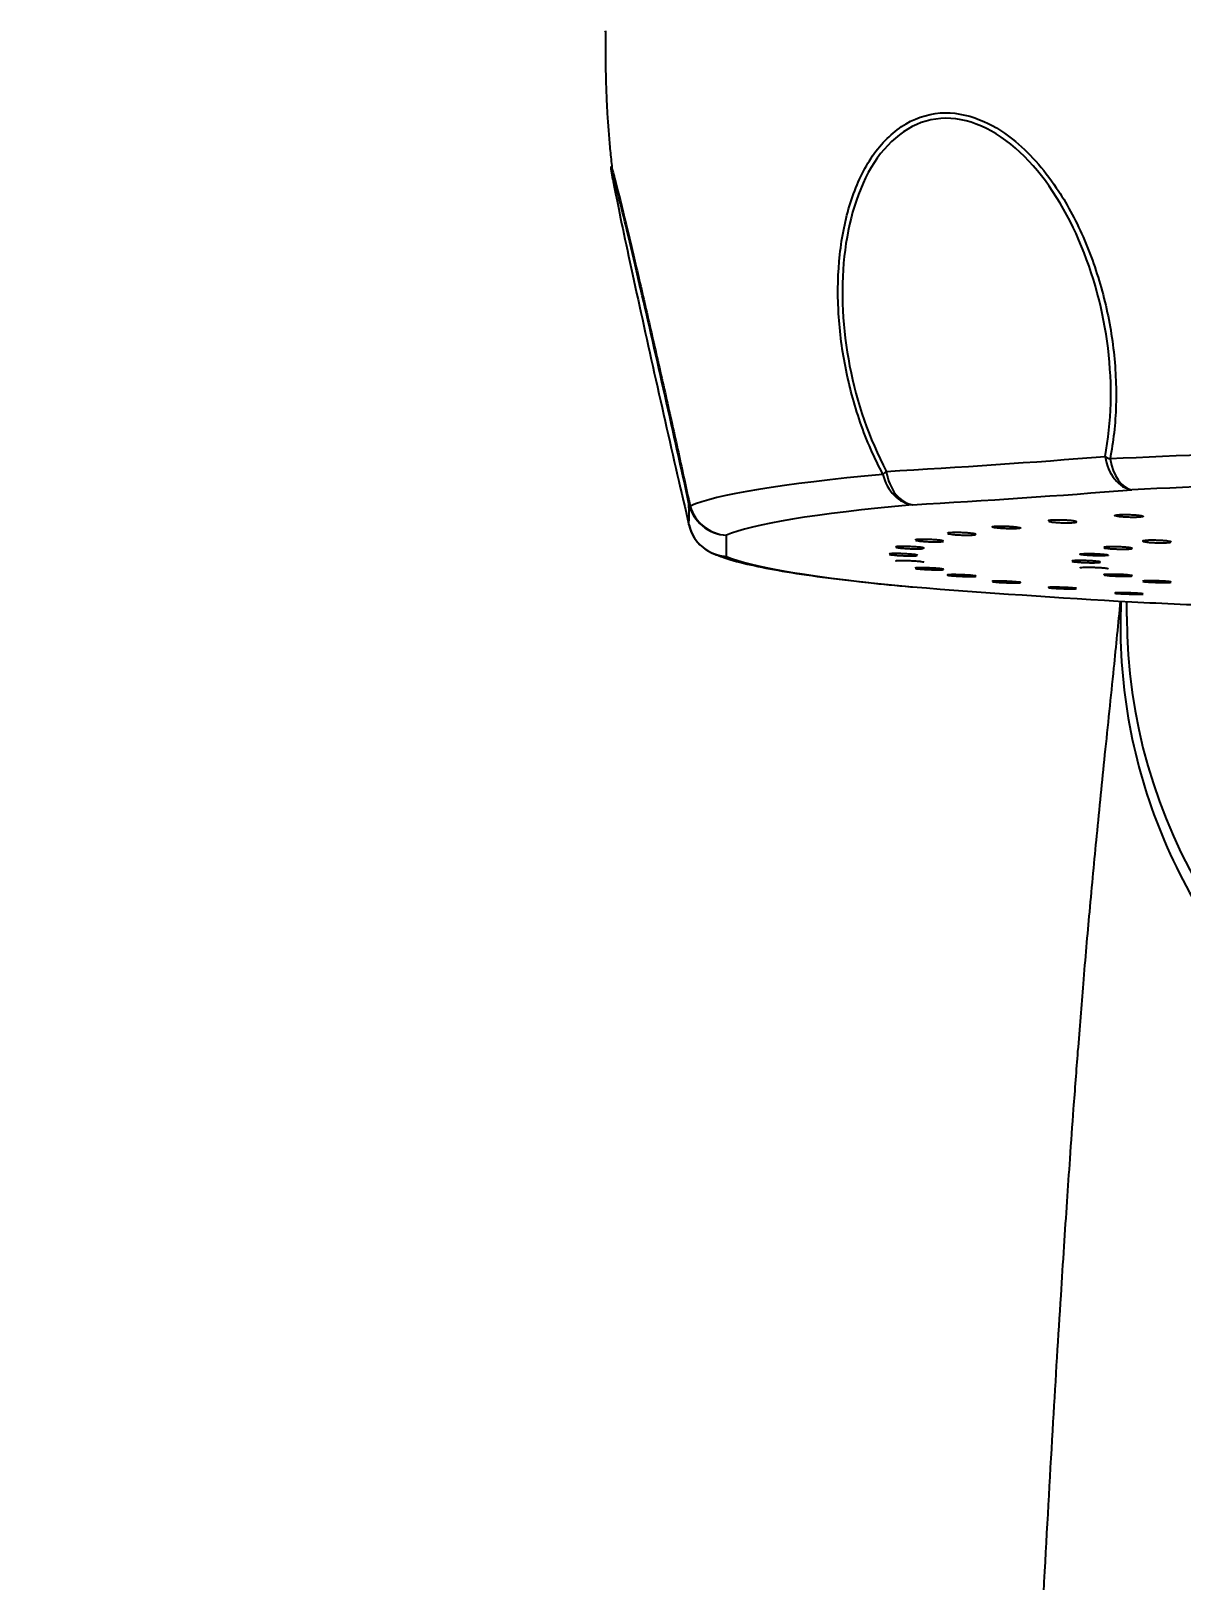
# Model space of a CAD drawing. Extents: x 0 to 1128, y 0 to 827.
# Drawn here: x 206.19 to 234.49, y 542.89 to 581.02 of the extents above; entities that cross this region are included whole.
import ezdxf

# ---------------------------------------------------------------- set-up
doc = ezdxf.new("R2010")
doc.units = 0
doc.header["$LTSCALE"] = 10
doc.header["$MEASUREMENT"] = 0
doc.header["$PDMODE"] = 3
doc.header["$PDSIZE"] = -10
doc.layers.get('0').update_dxf_attribs({"linetype": 'CONTINUOUS'})
doc.layers.get('DEFPOINTS').update_dxf_attribs({"linetype": 'CONTINUOUS'})
doc.layers.add('1', color=7, linetype='CONTINUOUS')
doc.styles.add('Daelim Dimension', font='')
doc.styles.get('Daelim Dimension').set_extended_font_data('나눔고딕')
doc.dimstyles.new('DEFAULT', dxfattribs={"dimscale": 2, "dimtxt": 2, "dimasz": 2, "dimexe": 0, "dimexo": 2, "dimgap": 1, "dimtad": 1, "dimdec": 0, "dimzin": 9, "dimdsep": 46, "dimtxsty": 'Daelim Dimension', "dimcen": 0.5, "dimclrd": 5, "dimclre": 5, "dimclrt": 256, "dimadec": 1, "dimazin": 0, "dimtfac": 1, "dimtdec": 0, "dimtix": 1, "dimtmove": 0, "dimatfit": 3, "dimfxl": 1, "dimtolj": 1, "dimtzin": 1, "dimlwd": 9, "dimlwe": 9, "dimarcsym": 0})

# ---------------------------------------------------------------- blocks, each defined once
blk = doc.blocks.new('*D1')
at = {"color": 5, "lineweight": 9, "ltscale": 0.5, "transparency": 16777216}
for p, q in [((244.205, 625.261), (150.64, 625.261)), ((150.64, 621.261), (150.64, 342.467)), ((217.481, 338.467), (150.64, 338.467))]:
    blk.add_line(p, q, dxfattribs=at)
at = {"color": 5, "ltscale": 0.5, "transparency": 16777216}
for points in [[(149.974, 621.261), (151.307, 621.261), (150.64, 625.261)], [(149.974, 342.467), (151.307, 342.467), (150.64, 338.467)]]:
    blk.add_solid(points, dxfattribs=at)
at = {"layer": 'DEFPOINTS', "color": 0, "ltscale": 0.5, "transparency": 16777216}
for p in [(248.205, 625.261), (150.64, 338.467), (221.481, 338.467)]:
    blk.add_point(p, dxfattribs=at)
at = {"color": 7, "ltscale": 0.5, "transparency": 16777216, "insert": (143.514, 481.864), "char_height": 10, "attachment_point": 5, "rotation": 90, "style": 'Daelim Dimension'}
blk.add_mtext('\\A1;287', dxfattribs=at)

msp = doc.modelspace()

# ---------------------------------------------------------------- linework, layer by layer
at = {"layer": '1', "color": 7, "linetype": 'Continuous'}
for p, q in [((227.311, 568.145), (227.309, 568.143)), ((231.811, 567.972), (231.809, 567.97))]:
    msp.add_line(p, q, dxfattribs=at)
for centre, start, end in [((223.359, 569.084), 193.1495, 246.1051), ((227.931, 568.334), 264.7046, 265.4806)]:
    msp.add_arc(centre, 1, start, end, dxfattribs=at)
for centre, major_axis, ratio, start_param, end_param in [((248.159, 581.022), (27.849, 0), 0.068015, 3.142083, 3.147483), ((157.885, 1027.065), (112.347, -450.386), 0.703193, 6.150183, 6.166587), ((233.315, 570.719), (0.982, -0.19), 0.392732, 4.012057, 4.175036), ((233.315, 570.719), (-0.079, 0.997), 0.706171, 1.687884, 2.9859), ((248.159, 569.057), (-26.048, 0), 0.068015, 4.864721, 5.345455), ((227.931, 570.353), (-0.885, -0.466), 0.234157, 5.474614, 5.637592), ((227.931, 570.353), (0.056, -0.998), 0.70472, 4.845677, 6.143692), ((233.315, 570.719), (-0.05, 0.999), 0.590249, 1.777466, 3.005157), ((248.159, 569.057), (-26.048, 0), 0.068015, 5.650119, 6.130853), ((227.931, 570.353), (-0.092, 0.996), 0.80435, 1.747099, 2.97479), ((248.159, 568.347), (25.142, 0), 0.068015, 1.723128, 2.203862), ((223.359, 569.602), (0.977, 0.213), 0.38383, 3.157762, 3.32074), ((223.359, 569.602), (-1, -0.024), 0.997106, 0.197689, 1.495705), ((120.492, 1020.925), (101.67, -452.915), 0.01493, 0.05821, 0.074615), ((248.159, 568.347), (25.142, 0), 0.068015, 2.508527, 2.989261), ((158.389, 1027.191), (-112.58, 451.32), 0.703193, 3.00859, 3.024994), ((223.359, 569.602), (-0.405, 0.914), 0.986131, 1.439581, 2.667273), ((223.359, 569.084), (1, -0.03), 0.998195, 3.39283, 4.690845), ((121.205, 1021.085), (-101.881, 453.855), 0.01493, 3.199803, 3.216207), ((223.359, 569.084), (-0.405, -0.914), 0.986131, 6.283183, 6.653351), ((248.159, 568.347), (25.142, 0), 0.068015, 3.293925, 3.774659), ((227.931, 568.334), (-0.092, -0.996), 0.80435, 6.283183, 6.345834), ((227.931, 568.334), (-0.079, -0.997), 0.703631, 6.283173, 6.33556), ((158.389, 1014.98), (-167.305, 434.02), 0.673333, 2.829529, 2.845933), ((248.159, 568.347), (25.142, 0), 0.068015, 4.079323, 4.194444), ((248.159, 566.604), (-15, 0), 0.938583, 0, 3.141593)]:
    msp.add_ellipse(centre, major_axis=major_axis, ratio=ratio, start_param=start_param, end_param=end_param, dxfattribs=at)
for points, degree in [([(220.334, 581.022), (220.299, 579.333), (220.489, 577.654)], 2), ([(220.514, 577.368), (220.483, 577.533), (220.466, 577.637), (220.466, 577.669)], 3), ([(227.48, 568.323), (227.473, 568.321), (227.47, 568.319), (227.471, 568.317)], 3), ([(233.159, 566.604), (233.159, 566.977)], 1)]:
    msp.add_open_spline(points, degree=degree, dxfattribs=at)
for points, knots in [([(232.625, 570.547), (232.952, 572.231), (232.708, 574.194), (231.616, 576.716), (231.129, 577.479), (229.934, 578.596), (229.244, 578.916), (227.92, 578.819), (227.346, 578.404), (226.537, 577.152), (226.298, 576.329), (226.025, 573.739), (226.397, 571.783), (227.241, 570.181)], [0, 0, 0, 0, 0.25, 0.25, 0.375, 0.375, 0.5, 0.5, 0.625, 0.625, 0.75, 0.75, 1, 1, 1, 1]), ([(227.158, 570.105), (227.056, 570.31), (226.848, 570.724), (226.51, 571.603), (226.2, 572.753), (226.028, 574.157), (226.062, 575.535), (226.32, 576.824), (226.822, 577.94), (227.583, 578.742), (228.534, 579.089), (229.502, 578.915), (230.509, 578.314), (231.401, 577.301), (232.115, 575.974), (232.587, 574.622), (232.862, 573.214), (232.916, 572.038), (232.859, 571.131), (232.785, 570.699), (232.748, 570.485)], [0, 0, 0, 0, 0.030925, 0.062393, 0.124655, 0.186847, 0.248867, 0.311288, 0.373942, 0.43667, 0.499585, 0.558364, 0.609289, 0.687378, 0.749769, 0.812162, 0.87525, 0.93778, 0.969186, 1, 1, 1, 1]), ([(220.466, 577.669), (220.466, 577.67), (220.465, 577.703), (220.499, 577.61), (220.648, 577.042), (220.887, 576.06), (221.192, 574.762), (221.498, 573.433), (221.814, 572.041), (222.074, 570.873), (222.272, 569.971), (222.366, 569.54), (222.412, 569.326)], [0, 0, 0, 0, 0.001331, 0.118637, 0.220266, 0.376106, 0.500619, 0.625135, 0.751039, 0.875828, 0.938505, 1, 1, 1, 1]), ([(222.384, 569.383), (222.017, 571.066), (221.58, 573.01), (221.007, 575.485), (220.831, 576.229), (220.566, 577.306), (220.486, 577.604), (220.486, 577.536), (220.486, 577.536), (220.486, 577.535)], [0, 0, 0, 0, 0.499391, 0.499391, 0.749087, 0.749087, 0.998783, 0.998783, 1, 1, 1, 1]), ([(220.486, 577.535), (220.488, 577.465), (220.571, 577.037), (220.834, 575.773), (221.012, 574.948), (221.58, 572.367), (222.017, 570.434), (222.384, 568.865)], [0, 0, 0, 0, 0.249085, 0.249085, 0.49939, 0.49939, 1, 1, 1, 1]), ([(231.314, 568.978), (231.288, 568.977), (231.267, 568.974), (231.237, 568.968), (231.228, 568.965), (231.224, 568.961), (231.224, 568.96), (231.224, 568.959)], [0, 0, 0, 0, 0.450035, 0.450035, 0.898852, 0.898852, 1, 1, 1, 1]), ([(231.238, 568.95), (231.238, 568.95), (231.238, 568.95), (231.249, 568.946), (231.266, 568.942), (231.311, 568.935), (231.34, 568.931), (231.404, 568.925), (231.44, 568.922), (231.515, 568.917), (231.555, 568.916), (231.634, 568.913), (231.674, 568.913), (231.746, 568.913), (231.779, 568.914), (231.837, 568.917), (231.863, 568.919), (231.9, 568.924), (231.913, 568.927), (231.926, 568.934), (231.926, 568.938), (231.912, 568.945), (231.898, 568.949), (231.86, 568.957), (231.834, 568.961), (231.775, 568.968), (231.74, 568.971), (231.668, 568.976), (231.629, 568.978), (231.551, 568.981), (231.51, 568.982), (231.435, 568.982), (231.4, 568.982), (231.349, 568.98), (231.33, 568.979), (231.314, 568.978)], [0, 0, 0, 0, 0.000118, 0.000118, 0.062737, 0.062737, 0.127785, 0.127785, 0.191586, 0.191586, 0.255581, 0.255581, 0.320524, 0.320524, 0.383482, 0.383482, 0.448729, 0.448729, 0.511577, 0.511577, 0.576409, 0.576409, 0.640034, 0.640034, 0.704009, 0.704009, 0.769254, 0.769254, 0.832136, 0.832136, 0.897498, 0.897498, 0.960414, 0.960414, 1, 1, 1, 1]), ([(232.987, 569.115), (232.957, 569.114), (232.931, 569.112), (232.893, 569.106), (232.879, 569.103), (232.864, 569.096), (232.863, 569.092), (232.876, 569.084), (232.888, 569.08), (232.925, 569.072), (232.95, 569.068), (233.008, 569.061), (233.041, 569.058), (233.113, 569.053), (233.152, 569.051), (233.231, 569.048), (233.272, 569.047), (233.347, 569.047), (233.383, 569.047), (233.447, 569.05), (233.476, 569.052), (233.522, 569.056), (233.539, 569.059), (233.562, 569.066), (233.567, 569.07), (233.563, 569.077), (233.554, 569.081), (233.524, 569.089), (233.503, 569.093), (233.451, 569.101), (233.419, 569.104), (233.35, 569.11), (233.313, 569.112), (233.236, 569.116), (233.195, 569.117), (233.118, 569.118), (233.08, 569.118), (233.025, 569.117), (233.005, 569.116), (232.987, 569.115)], [0, 0, 0, 0, 0.053463, 0.053463, 0.106782, 0.106782, 0.161942, 0.161942, 0.214427, 0.214427, 0.268948, 0.268948, 0.322422, 0.322422, 0.37606, 0.37606, 0.430492, 0.430492, 0.483261, 0.483261, 0.537949, 0.537949, 0.590625, 0.590625, 0.644964, 0.644964, 0.698292, 0.698292, 0.751913, 0.751913, 0.806599, 0.806599, 0.859304, 0.859304, 0.914087, 0.914087, 0.96682, 0.96682, 1, 1, 1, 1]), ([(228.788, 568.667), (228.77, 568.665), (228.758, 568.662), (228.75, 568.658), (228.749, 568.656), (228.749, 568.655)], [0, 0, 0, 0, 0.675005, 0.675005, 1, 1, 1, 1]), ([(228.755, 568.649), (228.755, 568.649), (228.755, 568.649), (228.762, 568.646), (228.777, 568.642), (228.817, 568.635), (228.843, 568.631), (228.902, 568.625), (228.937, 568.622), (229.01, 568.616), (229.05, 568.614), (229.128, 568.611), (229.168, 568.61), (229.243, 568.609), (229.279, 568.609), (229.341, 568.611), (229.368, 568.612), (229.412, 568.616), (229.428, 568.618), (229.438, 568.621)], [0, 0, 0, 0, 0.000036, 0.000036, 0.128024, 0.128024, 0.249803, 0.249803, 0.376305, 0.376305, 0.50038, 0.50038, 0.624835, 0.624835, 0.751132, 0.751132, 0.87357, 0.87357, 1, 1, 1, 1]), ([(229.448, 568.627), (229.448, 568.628), (229.448, 568.629), (229.443, 568.634), (229.433, 568.637), (229.401, 568.645), (229.378, 568.648), (229.324, 568.655), (229.292, 568.658), (229.222, 568.664), (229.182, 568.667), (229.105, 568.671), (229.065, 568.672), (228.989, 568.674), (228.95, 568.674), (228.884, 568.673), (228.854, 568.672), (228.814, 568.67), (228.8, 568.669), (228.788, 568.667)], [0, 0, 0, 0, 0.037538, 0.037538, 0.165293, 0.165293, 0.29067, 0.29067, 0.416734, 0.416734, 0.545303, 0.545303, 0.669216, 0.669216, 0.798015, 0.798015, 0.921993, 0.921993, 1, 1, 1, 1]), ([(229.907, 568.828), (229.885, 568.826), (229.868, 568.824), (229.847, 568.818), (229.843, 568.814), (229.848, 568.807), (229.857, 568.803), (229.889, 568.796), (229.91, 568.792), (229.963, 568.785), (229.995, 568.782), (230.065, 568.776), (230.103, 568.773), (230.18, 568.769), (230.22, 568.768), (230.298, 568.766), (230.336, 568.766), (230.403, 568.767), (230.434, 568.768), (230.485, 568.771), (230.507, 568.774), (230.535, 568.779), (230.543, 568.782), (230.546, 568.789), (230.541, 568.793), (230.517, 568.8), (230.499, 568.804), (230.452, 568.811), (230.423, 568.815), (230.358, 568.821), (230.321, 568.824), (230.245, 568.829), (230.206, 568.831), (230.128, 568.833), (230.088, 568.833), (230.016, 568.833), (229.983, 568.833), (229.938, 568.83), (229.921, 568.829), (229.907, 568.828)], [0, 0, 0, 0, 0.053463, 0.053463, 0.106782, 0.106782, 0.161942, 0.161942, 0.214427, 0.214427, 0.268948, 0.268948, 0.322422, 0.322422, 0.37606, 0.37606, 0.430492, 0.430492, 0.483261, 0.483261, 0.537949, 0.537949, 0.590625, 0.590625, 0.644964, 0.644964, 0.698292, 0.698292, 0.751913, 0.751913, 0.806599, 0.806599, 0.859304, 0.859304, 0.914087, 0.914087, 0.96682, 0.96682, 1, 1, 1, 1]), ([(227.473, 568.315), (227.473, 568.315), (227.473, 568.315), (227.477, 568.312), (227.488, 568.309), (227.521, 568.302), (227.545, 568.298), (227.601, 568.292), (227.633, 568.289), (227.703, 568.284), (227.742, 568.281), (227.82, 568.277), (227.86, 568.276), (227.936, 568.274), (227.973, 568.273), (228.04, 568.273), (228.071, 568.274), (228.119, 568.277), (228.138, 568.278), (228.151, 568.281)], [0, 0, 0, 0, 0.00006, 0.00006, 0.124137, 0.124137, 0.252501, 0.252501, 0.374639, 0.374639, 0.501514, 0.501514, 0.625955, 0.625955, 0.750776, 0.750776, 0.877445, 0.877445, 1, 1, 1, 1]), ([(228.17, 568.288), (228.17, 568.288), (228.17, 568.288), (228.17, 568.291), (228.163, 568.294), (228.137, 568.301), (228.118, 568.304), (228.068, 568.311), (228.038, 568.314), (227.972, 568.32), (227.935, 568.322), (227.858, 568.327), (227.817, 568.329), (227.739, 568.331), (227.701, 568.332), (227.631, 568.333), (227.598, 568.332), (227.543, 568.33), (227.521, 568.329), (227.494, 568.326), (227.485, 568.325), (227.48, 568.323)], [0, 0, 0, 0, 0.005874, 0.005874, 0.119209, 0.119209, 0.236124, 0.236124, 0.350861, 0.350861, 0.466228, 0.466228, 0.583887, 0.583887, 0.697286, 0.697286, 0.815154, 0.815154, 0.928612, 0.928612, 1, 1, 1, 1]), ([(227.975, 568.498), (227.961, 568.496), (227.954, 568.493), (227.953, 568.489), (227.953, 568.489), (227.953, 568.489)], [0, 0, 0, 0, 0.897837, 0.897837, 1, 1, 1, 1]), ([(227.97, 568.48), (227.97, 568.48), (227.97, 568.48), (227.983, 568.477), (228.002, 568.473), (228.05, 568.466), (228.079, 568.463), (228.144, 568.457), (228.182, 568.454), (228.258, 568.449), (228.298, 568.447), (228.376, 568.445), (228.415, 568.444), (228.486, 568.444), (228.52, 568.444), (228.576, 568.446), (228.599, 568.448), (228.634, 568.452), (228.646, 568.454), (228.65, 568.457)], [0, 0, 0, 0, 0.000038, 0.000038, 0.128026, 0.128026, 0.249805, 0.249805, 0.376308, 0.376308, 0.500384, 0.500384, 0.624839, 0.624839, 0.751137, 0.751137, 0.873575, 0.873575, 1, 1, 1, 1]), ([(228.653, 568.46), (228.653, 568.462), (228.65, 568.464), (228.636, 568.47), (228.621, 568.474), (228.58, 568.481), (228.553, 568.484), (228.493, 568.49), (228.458, 568.493), (228.384, 568.498), (228.343, 568.501), (228.265, 568.504), (228.226, 568.505), (228.152, 568.506), (228.116, 568.506), (228.055, 568.505), (228.028, 568.503), (227.995, 568.501), (227.984, 568.499), (227.975, 568.498)], [0, 0, 0, 0, 0.079602, 0.079602, 0.201774, 0.201774, 0.321671, 0.321671, 0.442226, 0.442226, 0.565176, 0.565176, 0.683673, 0.683673, 0.806842, 0.806842, 0.925402, 0.925402, 1, 1, 1, 1]), ([(232.622, 568.316), (232.606, 568.314), (232.597, 568.311), (232.593, 568.307), (232.592, 568.306), (232.592, 568.305)], [0, 0, 0, 0, 0.770834, 0.770834, 1, 1, 1, 1]), ([(232.603, 568.298), (232.603, 568.298), (232.603, 568.298), (232.613, 568.295), (232.63, 568.292), (232.675, 568.285), (232.702, 568.282), (232.764, 568.276), (232.8, 568.274), (232.876, 568.27), (232.915, 568.268), (232.993, 568.266), (233.033, 568.265), (233.106, 568.265), (233.141, 568.266), (233.2, 568.268), (233.225, 568.269), (233.265, 568.273), (233.279, 568.276), (233.286, 568.279)], [0, 0, 0, 0, 0.000037, 0.000037, 0.128078, 0.128078, 0.249868, 0.249868, 0.376358, 0.376358, 0.500369, 0.500369, 0.624773, 0.624773, 0.751052, 0.751052, 0.873501, 0.873501, 1, 1, 1, 1]), ([(233.292, 568.283), (233.292, 568.285), (233.291, 568.286), (233.282, 568.291), (233.269, 568.295), (233.232, 568.301), (233.207, 568.304), (233.15, 568.31), (233.116, 568.313), (233.044, 568.318), (233.004, 568.32), (232.926, 568.323), (232.887, 568.324), (232.811, 568.324), (232.774, 568.324), (232.71, 568.323), (232.682, 568.321), (232.645, 568.319), (232.632, 568.317), (232.622, 568.316)], [0, 0, 0, 0, 0.058733, 0.058733, 0.183739, 0.183739, 0.306381, 0.306381, 0.42967, 0.42967, 0.555359, 0.555359, 0.676489, 0.676489, 0.802424, 0.802424, 0.923678, 0.923678, 1, 1, 1, 1]), ([(233.609, 568.477), (233.588, 568.475), (233.572, 568.472), (233.556, 568.467), (233.553, 568.465), (233.553, 568.462)], [0, 0, 0, 0, 0.570919, 0.570919, 1, 1, 1, 1]), ([(233.555, 568.46), (233.555, 568.46), (233.555, 568.46), (233.558, 568.456), (233.569, 568.453), (233.603, 568.446), (233.625, 568.443), (233.68, 568.436), (233.713, 568.433), (233.783, 568.428), (233.822, 568.426), (233.899, 568.423), (233.939, 568.422), (234.016, 568.421), (234.054, 568.422), (234.12, 568.423), (234.15, 568.424), (234.199, 568.428), (234.22, 568.43), (234.233, 568.433)], [0, 0, 0, 0, 0.000042, 0.000042, 0.128083, 0.128083, 0.249873, 0.249873, 0.376363, 0.376363, 0.500375, 0.500375, 0.624778, 0.624778, 0.751057, 0.751057, 0.873506, 0.873506, 1, 1, 1, 1]), ([(234.252, 568.442), (234.252, 568.442), (234.252, 568.442), (234.253, 568.445), (234.246, 568.449), (234.221, 568.456), (234.201, 568.459), (234.153, 568.466), (234.123, 568.469), (234.056, 568.474), (234.018, 568.477), (233.942, 568.48), (233.903, 568.482), (233.825, 568.483), (233.785, 568.483), (233.715, 568.483), (233.683, 568.482), (233.638, 568.479), (233.623, 568.478), (233.609, 568.477)], [0, 0, 0, 0, 0.004051, 0.004051, 0.136319, 0.136319, 0.266086, 0.266086, 0.396537, 0.396537, 0.529528, 0.529528, 0.657695, 0.657695, 0.790946, 0.790946, 0.919244, 0.919244, 1, 1, 1, 1]), ([(222.954, 568.17), (223.044, 568.131), (223.333, 568.02), (223.862, 567.88), (224.668, 567.722), (225.633, 567.577), (226.707, 567.449), (227.478, 567.371), (227.838, 567.338)], [0, 0, 0, 0, 0.096545, 0.291103, 0.472753, 0.66485, 0.85132, 1, 1, 1, 1]), ([(228.009, 568.113), (228.009, 568.114), (228.008, 568.115), (228.001, 568.119), (227.989, 568.122), (227.954, 568.129), (227.93, 568.132), (227.873, 568.138), (227.84, 568.141), (227.769, 568.146), (227.73, 568.149), (227.652, 568.152), (227.611, 568.154), (227.535, 568.156), (227.499, 568.156), (227.434, 568.156), (227.403, 568.155), (227.356, 568.153), (227.338, 568.152), (227.319, 568.148), (227.313, 568.147), (227.311, 568.145)], [0, 0, 0, 0, 0.047898, 0.047898, 0.156442, 0.156442, 0.268414, 0.268414, 0.378302, 0.378302, 0.488792, 0.488792, 0.601477, 0.601477, 0.710082, 0.710082, 0.822968, 0.822968, 0.93163, 0.93163, 1, 1, 1, 1]), ([(227.318, 568.137), (227.318, 568.137), (227.318, 568.137), (227.327, 568.134), (227.343, 568.131), (227.385, 568.125), (227.413, 568.121), (227.475, 568.116), (227.51, 568.113), (227.584, 568.108), (227.624, 568.106), (227.703, 568.103), (227.742, 568.101), (227.815, 568.1), (227.85, 568.1), (227.911, 568.101), (227.938, 568.102), (227.978, 568.105), (227.993, 568.106), (228.001, 568.109)], [0, 0, 0, 0, 0.000059, 0.000059, 0.124137, 0.124137, 0.252501, 0.252501, 0.374638, 0.374638, 0.501513, 0.501513, 0.625953, 0.625953, 0.750774, 0.750774, 0.877443, 0.877443, 1, 1, 1, 1]), ([(228.17, 567.938), (228.171, 567.94), (228.167, 567.942), (228.149, 567.947), (228.133, 567.95), (228.089, 567.956), (228.061, 567.959), (227.998, 567.965), (227.963, 567.968), (227.888, 567.972), (227.848, 567.974), (227.769, 567.977), (227.729, 567.979), (227.657, 567.98), (227.623, 567.98), (227.563, 567.979), (227.537, 567.978), (227.498, 567.976), (227.484, 567.974), (227.472, 567.971), (227.47, 567.969), (227.471, 567.968)], [0, 0, 0, 0, 0.086549, 0.086549, 0.190687, 0.190687, 0.298114, 0.298114, 0.40354, 0.40354, 0.509545, 0.509545, 0.617656, 0.617656, 0.721851, 0.721851, 0.830155, 0.830155, 0.934406, 0.934406, 1, 1, 1, 1]), ([(232.509, 567.946), (232.509, 567.948), (232.508, 567.949), (232.501, 567.953), (232.489, 567.956), (232.454, 567.962), (232.43, 567.965), (232.373, 567.97), (232.34, 567.973), (232.269, 567.977), (232.23, 567.979), (232.152, 567.983), (232.111, 567.984), (232.035, 567.985), (231.999, 567.985), (231.934, 567.984), (231.903, 567.983), (231.856, 567.981), (231.838, 567.979), (231.819, 567.975), (231.813, 567.974), (231.811, 567.972)], [0, 0, 0, 0, 0.047883, 0.047883, 0.156494, 0.156494, 0.268517, 0.268517, 0.378421, 0.378421, 0.488905, 0.488905, 0.60154, 0.60154, 0.710089, 0.710089, 0.822945, 0.822945, 0.931605, 0.931605, 1, 1, 1, 1]), ([(231.818, 567.964), (231.818, 567.964), (231.818, 567.964), (231.827, 567.961), (231.843, 567.958), (231.885, 567.952), (231.913, 567.949), (231.975, 567.944), (232.01, 567.942), (232.084, 567.937), (232.124, 567.936), (232.203, 567.933), (232.242, 567.932), (232.315, 567.932), (232.35, 567.932), (232.411, 567.933), (232.438, 567.935), (232.478, 567.938), (232.493, 567.94), (232.501, 567.942)], [0, 0, 0, 0, 0.000078, 0.000078, 0.124221, 0.124221, 0.25264, 0.25264, 0.374789, 0.374789, 0.501652, 0.501652, 0.62603, 0.62603, 0.750801, 0.750801, 0.877452, 0.877452, 1, 1, 1, 1]), ([(232.018, 568.146), (232.008, 568.144), (232.004, 568.141), (232.01, 568.135), (232.02, 568.132), (232.051, 568.126), (232.073, 568.122), (232.127, 568.116), (232.159, 568.114), (232.228, 568.109), (232.267, 568.107), (232.344, 568.103), (232.385, 568.102), (232.461, 568.101), (232.499, 568.1), (232.567, 568.101), (232.598, 568.102), (232.648, 568.105), (232.668, 568.107), (232.697, 568.111), (232.705, 568.114), (232.706, 568.119), (232.701, 568.122), (232.677, 568.129), (232.659, 568.132), (232.611, 568.138), (232.582, 568.141), (232.517, 568.146), (232.48, 568.149), (232.404, 568.153), (232.363, 568.154), (232.285, 568.156), (232.247, 568.157), (232.176, 568.157), (232.142, 568.156), (232.085, 568.154), (232.062, 568.152), (232.033, 568.149), (232.024, 568.148), (232.018, 568.146)], [0, 0, 0, 0, 0.053487, 0.053487, 0.106829, 0.106829, 0.162009, 0.162009, 0.214495, 0.214495, 0.269006, 0.269006, 0.32245, 0.32245, 0.376062, 0.376062, 0.430482, 0.430482, 0.483252, 0.483252, 0.537958, 0.537958, 0.590665, 0.590665, 0.645027, 0.645027, 0.698361, 0.698361, 0.751977, 0.751977, 0.806636, 0.806636, 0.859313, 0.859313, 0.914079, 0.914079, 0.966809, 0.966809, 1, 1, 1, 1]), ([(228.653, 567.767), (228.653, 567.767), (228.653, 567.767), (228.651, 567.77), (228.642, 567.773), (228.613, 567.778), (228.592, 567.781), (228.541, 567.786), (228.51, 567.789), (228.441, 567.794), (228.403, 567.797), (228.327, 567.801), (228.287, 567.802), (228.209, 567.805), (228.17, 567.806), (228.101, 567.806), (228.07, 567.806), (228.017, 567.805), (227.995, 567.804), (227.965, 567.801), (227.956, 567.799), (227.953, 567.797), (227.953, 567.796), (227.953, 567.796)], [0, 0, 0, 0, 0.017954, 0.017954, 0.126541, 0.126541, 0.231135, 0.231135, 0.339031, 0.339031, 0.444919, 0.444919, 0.551387, 0.551387, 0.659971, 0.659971, 0.764623, 0.764623, 0.8734, 0.8734, 0.978107, 0.978107, 1, 1, 1, 1]), ([(227.957, 567.793), (227.962, 567.79), (227.975, 567.787), (228.011, 567.782), (228.035, 567.779), (228.093, 567.774), (228.127, 567.771), (228.2, 567.766), (228.238, 567.764), (228.315, 567.761), (228.356, 567.759), (228.432, 567.757), (228.468, 567.757), (228.533, 567.757), (228.562, 567.757), (228.609, 567.759), (228.627, 567.76), (228.638, 567.762)], [0, 0, 0, 0, 0.12423, 0.12423, 0.248123, 0.248123, 0.376296, 0.376296, 0.498252, 0.498252, 0.624938, 0.624938, 0.749194, 0.749194, 0.87383, 0.87383, 1, 1, 1, 1]), ([(229.448, 567.601), (229.448, 567.602), (229.447, 567.603), (229.437, 567.607), (229.423, 567.609), (229.385, 567.614), (229.36, 567.617), (229.302, 567.622), (229.268, 567.624), (229.195, 567.629), (229.156, 567.631), (229.078, 567.634), (229.038, 567.635), (228.962, 567.637), (228.926, 567.638), (228.862, 567.638), (228.835, 567.637), (228.789, 567.636), (228.772, 567.635), (228.751, 567.631), (228.747, 567.63), (228.751, 567.626), (228.755, 567.625), (228.761, 567.623)], [0, 0, 0, 0, 0.052149, 0.052149, 0.152461, 0.152461, 0.249085, 0.249085, 0.34876, 0.34876, 0.446579, 0.446579, 0.544935, 0.544935, 0.645245, 0.645245, 0.741922, 0.741922, 0.842411, 0.842411, 0.939139, 0.939139, 1, 1, 1, 1]), ([(228.761, 567.623), (228.772, 567.621), (228.789, 567.618), (228.834, 567.613), (228.862, 567.611), (228.925, 567.606), (228.963, 567.603), (229.038, 567.599), (229.077, 567.597), (229.155, 567.594), (229.195, 567.593), (229.268, 567.592), (229.302, 567.592), (229.36, 567.592), (229.385, 567.593), (229.424, 567.595), (229.437, 567.596), (229.443, 567.598)], [0, 0, 0, 0, 0.12423, 0.12423, 0.248123, 0.248123, 0.376296, 0.376296, 0.498253, 0.498253, 0.624939, 0.624939, 0.749195, 0.749195, 0.873831, 0.873831, 1, 1, 1, 1]), ([(229.872, 567.462), (229.887, 567.46), (229.909, 567.457), (229.961, 567.453), (229.992, 567.45), (230.061, 567.446), (230.101, 567.444), (230.178, 567.44), (230.217, 567.439), (230.294, 567.437), (230.333, 567.436), (230.401, 567.435), (230.432, 567.435), (230.484, 567.436), (230.505, 567.437), (230.534, 567.439), (230.543, 567.441), (230.546, 567.445), (230.541, 567.447), (230.518, 567.451), (230.5, 567.453), (230.453, 567.458), (230.425, 567.461), (230.361, 567.465), (230.324, 567.467), (230.248, 567.471), (230.208, 567.473), (230.13, 567.475), (230.091, 567.476), (230.019, 567.477), (229.985, 567.478), (229.928, 567.477), (229.904, 567.477), (229.867, 567.475), (229.854, 567.473), (229.846, 567.471), (229.845, 567.47), (229.845, 567.469)], [0, 0, 0, 0, 0.056949, 0.056949, 0.113743, 0.113743, 0.1725, 0.1725, 0.228406, 0.228406, 0.286481, 0.286481, 0.343442, 0.343442, 0.400576, 0.400576, 0.458557, 0.458557, 0.514766, 0.514766, 0.573019, 0.573019, 0.629129, 0.629129, 0.687011, 0.687011, 0.743815, 0.743815, 0.800932, 0.800932, 0.859182, 0.859182, 0.915324, 0.915324, 0.973679, 0.973679, 1, 1, 1, 1]), ([(229.851, 567.466), (229.851, 567.466), (229.851, 567.466), (229.856, 567.465), (229.863, 567.463), (229.872, 567.462)], [0, 0, 0, 0, 0.008634, 0.008634, 1, 1, 1, 1]), ([(232.706, 567.776), (232.706, 567.779), (232.701, 567.781), (232.68, 567.786), (232.663, 567.789), (232.617, 567.794), (232.588, 567.797), (232.524, 567.802), (232.488, 567.804), (232.413, 567.808), (232.373, 567.81), (232.294, 567.812), (232.254, 567.813), (232.182, 567.813), (232.149, 567.813), (232.091, 567.811), (232.066, 567.81), (232.029, 567.807), (232.017, 567.805), (232.007, 567.801), (232.005, 567.8), (232.006, 567.798)], [0, 0, 0, 0, 0.095672, 0.095672, 0.198832, 0.198832, 0.305232, 0.305232, 0.40962, 0.40962, 0.514558, 0.514558, 0.62154, 0.62154, 0.724641, 0.724641, 0.831832, 0.831832, 0.935038, 0.935038, 1, 1, 1, 1]), ([(233.292, 567.611), (233.292, 567.612), (233.291, 567.612), (233.286, 567.616), (233.275, 567.618), (233.241, 567.623), (233.218, 567.626), (233.163, 567.631), (233.13, 567.633), (233.06, 567.638), (233.021, 567.639), (232.944, 567.642), (232.903, 567.644), (232.826, 567.645), (232.789, 567.645), (232.723, 567.645), (232.693, 567.644), (232.644, 567.642), (232.624, 567.641), (232.599, 567.637), (232.592, 567.635), (232.592, 567.633), (232.592, 567.633), (232.592, 567.633)], [0, 0, 0, 0, 0.037507, 0.037507, 0.146124, 0.146124, 0.250772, 0.250772, 0.358707, 0.358707, 0.464601, 0.464601, 0.571053, 0.571053, 0.679578, 0.679578, 0.784166, 0.784166, 0.892904, 0.892904, 0.997599, 0.997599, 1, 1, 1, 1]), ([(232.6, 567.629), (232.608, 567.626), (232.623, 567.624), (232.663, 567.618), (232.689, 567.616), (232.75, 567.611), (232.786, 567.609), (232.86, 567.605), (232.899, 567.603), (232.977, 567.601), (233.017, 567.6), (233.092, 567.599), (233.127, 567.599), (233.188, 567.6), (233.215, 567.601), (233.258, 567.603), (233.274, 567.605), (233.283, 567.607)], [0, 0, 0, 0, 0.124288, 0.124288, 0.248241, 0.248241, 0.376464, 0.376464, 0.498427, 0.498427, 0.625096, 0.625096, 0.749283, 0.749283, 0.873864, 0.873864, 1, 1, 1, 1]), ([(234.252, 567.454), (234.253, 567.455), (234.249, 567.457), (234.231, 567.461), (234.214, 567.464), (234.169, 567.469), (234.141, 567.471), (234.079, 567.475), (234.042, 567.477), (233.967, 567.481), (233.927, 567.482), (233.849, 567.484), (233.81, 567.485), (233.737, 567.486), (233.702, 567.486), (233.643, 567.485), (233.618, 567.484), (233.579, 567.481), (233.565, 567.48), (233.554, 567.477), (233.553, 567.476), (233.553, 567.474)], [0, 0, 0, 0, 0.085041, 0.085041, 0.193707, 0.193707, 0.298401, 0.298401, 0.406383, 0.406383, 0.512324, 0.512324, 0.618824, 0.618824, 0.727397, 0.727397, 0.832031, 0.832031, 0.940816, 0.940816, 1, 1, 1, 1]), ([(233.557, 567.472), (233.557, 567.472), (233.557, 567.472), (233.561, 567.47), (233.567, 567.469), (233.576, 567.467)], [0, 0, 0, 0, 0.008798, 0.008798, 1, 1, 1, 1]), ([(233.576, 567.467), (233.59, 567.465), (233.61, 567.463), (233.661, 567.458), (233.692, 567.456), (233.759, 567.451), (233.798, 567.45), (233.875, 567.447), (233.915, 567.445), (233.992, 567.444), (234.031, 567.443), (234.1, 567.443), (234.132, 567.443), (234.185, 567.445), (234.207, 567.446), (234.239, 567.449), (234.249, 567.451), (234.252, 567.453)], [0, 0, 0, 0, 0.124289, 0.124289, 0.248243, 0.248243, 0.376466, 0.376466, 0.49843, 0.49843, 0.6251, 0.6251, 0.749288, 0.749288, 0.873869, 0.873869, 1, 1, 1, 1]), ([(231.924, 567.296), (231.924, 567.297), (231.923, 567.297), (231.919, 567.3), (231.909, 567.302), (231.878, 567.306), (231.855, 567.308), (231.801, 567.312), (231.769, 567.314), (231.7, 567.318), (231.661, 567.32), (231.583, 567.323), (231.543, 567.325), (231.467, 567.327), (231.429, 567.327), (231.361, 567.328), (231.33, 567.328), (231.28, 567.327), (231.261, 567.326), (231.233, 567.324), (231.225, 567.323), (231.224, 567.321), (231.224, 567.321), (231.224, 567.32)], [0, 0, 0, 0, 0.028777, 0.028777, 0.133773, 0.133773, 0.242586, 0.242586, 0.347397, 0.347397, 0.455519, 0.455519, 0.561627, 0.561627, 0.668318, 0.668318, 0.777128, 0.777128, 0.881997, 0.881997, 0.991001, 0.991001, 1, 1, 1, 1]), ([(231.241, 567.315), (231.241, 567.315), (231.241, 567.315), (231.249, 567.314), (231.259, 567.313), (231.271, 567.311)], [0, 0, 0, 0, 0.008631, 0.008631, 1, 1, 1, 1]), ([(231.271, 567.311), (231.29, 567.309), (231.316, 567.307), (231.375, 567.303), (231.409, 567.301), (231.483, 567.297), (231.523, 567.295), (231.602, 567.292), (231.641, 567.291), (231.715, 567.29), (231.752, 567.289), (231.815, 567.289), (231.842, 567.29), (231.886, 567.291), (231.902, 567.292), (231.913, 567.293)], [0, 0, 0, 0, 0.142201, 0.142201, 0.284018, 0.284018, 0.430733, 0.430733, 0.570333, 0.570333, 0.715346, 0.715346, 0.857577, 0.857577, 1, 1, 1, 1]), ([(233.565, 567.163), (233.565, 567.164), (233.562, 567.165), (233.549, 567.168), (233.534, 567.17), (233.494, 567.173), (233.467, 567.175), (233.406, 567.179), (233.372, 567.181), (233.299, 567.184), (233.259, 567.186), (233.18, 567.188), (233.141, 567.189), (233.067, 567.191), (233.031, 567.191), (232.969, 567.191), (232.941, 567.191), (232.899, 567.189), (232.884, 567.189), (232.868, 567.186), (232.865, 567.185), (232.865, 567.184)], [0, 0, 0, 0, 0.069238, 0.069238, 0.174293, 0.174293, 0.283168, 0.283168, 0.388038, 0.388038, 0.496221, 0.496221, 0.602389, 0.602389, 0.70914, 0.70914, 0.818012, 0.818012, 0.922941, 0.922941, 1, 1, 1, 1]), ([(232.867, 567.183), (232.867, 567.183), (232.867, 567.183), (232.871, 567.181), (232.882, 567.179), (232.909, 567.176), (232.921, 567.175), (232.936, 567.174)], [0, 0, 0, 0, 0.003567, 0.003567, 0.615176, 0.615176, 1, 1, 1, 1]), ([(232.936, 567.174), (232.96, 567.172), (232.989, 567.17), (233.054, 567.166), (233.091, 567.165), (233.167, 567.162), (233.208, 567.16), (233.286, 567.158), (233.324, 567.157), (233.396, 567.156), (233.429, 567.156), (233.486, 567.157), (233.51, 567.157), (233.545, 567.159), (233.557, 567.16), (233.562, 567.161)], [0, 0, 0, 0, 0.142201, 0.142201, 0.284018, 0.284018, 0.430733, 0.430733, 0.570333, 0.570333, 0.715346, 0.715346, 0.857578, 0.857578, 1, 1, 1, 1]), ([(233.001, 566.987), (232.946, 566.435), (232.82, 565.173), (232.623, 563.285), (232.42, 561.291), (232.246, 559.448), (232.091, 557.668), (231.96, 556.027), (231.85, 554.575), (231.762, 553.334), (231.683, 552.201), (231.609, 551.081), (231.495, 549.314), (231.336, 546.709), (231.129, 543.022), (230.906, 538.715), (230.674, 533.863), (230.44, 528.607), (230.211, 523.106), (229.987, 517.41), (229.767, 511.55), (229.55, 505.536), (229.342, 499.581), (229.136, 493.539), (228.925, 487.259), (228.718, 480.994), (228.516, 474.853), (228.322, 468.94), (228.117, 462.697), (227.976, 458.431), (227.904, 456.246)], [0, 0, 0, 0, 0.031178, 0.071236, 0.107567, 0.140177, 0.168757, 0.193508, 0.213338, 0.229769, 0.243392, 0.257295, 0.271926, 0.307877, 0.347578, 0.391021, 0.437641, 0.484229, 0.530281, 0.575801, 0.620793, 0.66526, 0.709597, 0.749435, 0.792699, 0.839387, 0.876653, 0.915844, 0.95696, 1, 1, 1, 1]), ([(233.019, 566.994), (233.009, 566.785), (232.959, 564.712), (233.793, 560.776), (237.162, 556.037), (242.205, 552.871), (246.171, 552.129), (248.154, 552.129)], [0, 0, 0, 0, 0.027336, 0.270502, 0.513668, 0.756834, 1, 1, 1, 1])]:
    msp.add_open_spline(points, degree=3, knots=knots, dxfattribs=at)

# ---------------------------------------------------------------- dimensions: what is measured, and where the dimension line sits
at = {"color": 5, "ltscale": 0.5}
dim = msp.add_linear_dim(base=(150.64, 338.467), p1=(248.205, 625.261), p2=(221.481, 338.467), angle=90, text='287', dimstyle='DEFAULT', override={"dimtxt": 5, "dimclrd": 5, "dimclre": 5, "dimclrt": 7}, dxfattribs=at)
dim.commit()
dim.dimension.update_dxf_attribs({"geometry": '*D1', "text_midpoint": (143.514, 481.864)})

doc.saveas('drawing.dxf')
